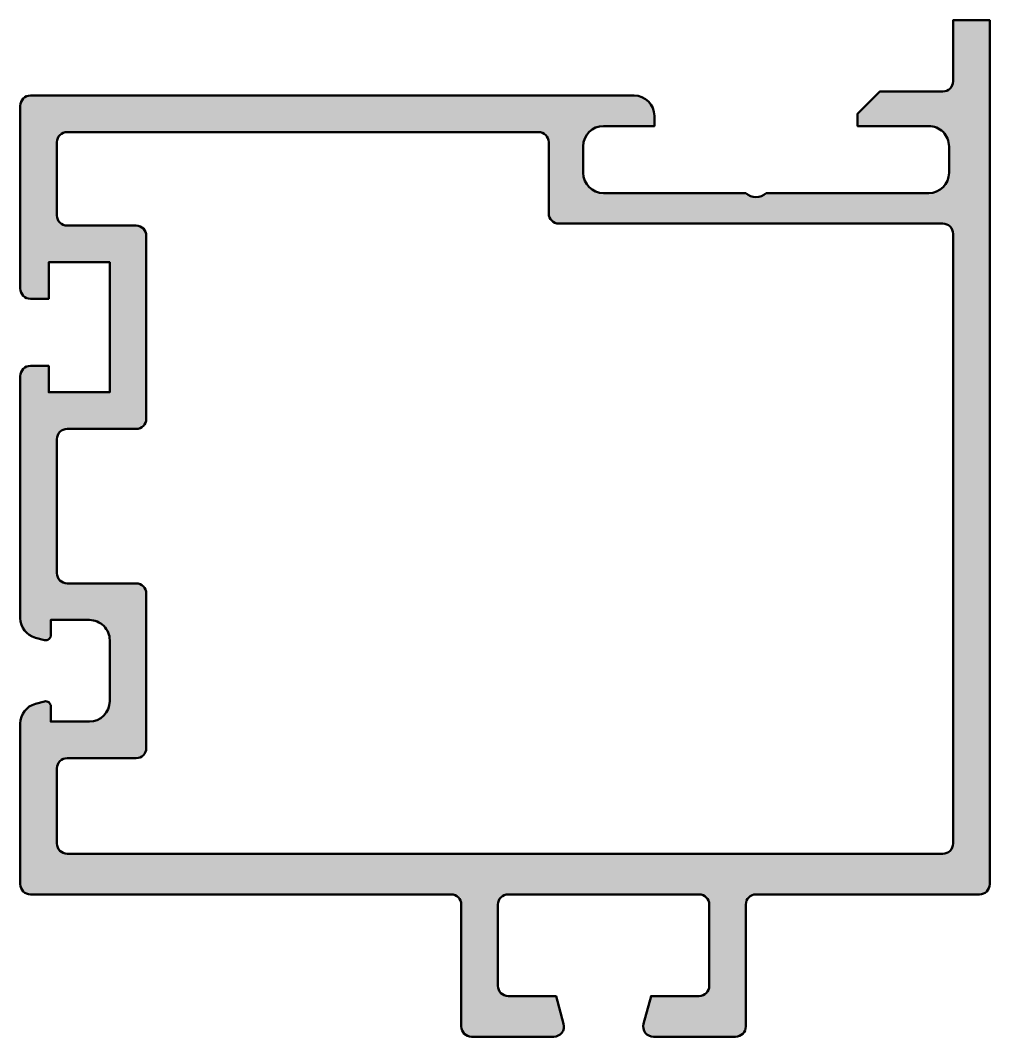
# Model space of a CAD drawing. Extents: x -45.9 to 1.8, y -46.5 to 3.5.
import ezdxf

# ---------------------------------------------------------------- set-up
doc = ezdxf.new("R2010")
doc.units = 0
doc.layers.add('0S-Alu contour', color=7, linetype='Continuous', lineweight=50)
doc.layers.add('0S-Alu hatch', color=252, linetype='Continuous', lineweight=25)

# ---------------------------------------------------------------- blocks, each defined once
blk = doc.blocks.new('501666__767EB4E4_38D0_49F7_8F86_FCE1706EC262_')
at = {"layer": '0S-Alu hatch'}
h = blk.add_hatch(color=256, dxfattribs=at)
edge = h.paths.add_edge_path()
edge.add_arc((-45.40000000000002, -0.6999999999999839), 0.4999999999999952, 89.9999999999992, 180)
edge.add_line((-45.90000000000002, -0.6999999999999887), (-45.89999999999999, -9.699999999999996))
edge.add_arc((-45.4, -9.699999999999989), 0.4999999999999929, 180, 270.0000000000008)
edge.add_line((-45.4, -10.19999999999998), (-44.5, -10.19999999999999))
edge.add_line((-44.5, -10.19999999999999), (-44.5, -8.399999999999991))
edge.add_line((-44.5, -8.399999999999991), (-41.49999999999999, -8.399999999999991))
edge.add_line((-41.49999999999999, -8.399999999999991), (-41.49999999999999, -14.79999999999999))
edge.add_line((-41.49999999999999, -14.79999999999999), (-44.5, -14.79999999999999))
edge.add_line((-44.5, -14.79999999999999), (-44.5, -13.49999999999999))
edge.add_line((-44.5, -13.49999999999999), (-45.4, -13.49999999999999))
edge.add_arc((-45.4, -13.99999999999999), 0.4999999999999965, 89.9999999999992, 180)
edge.add_line((-45.89999999999999, -13.99999999999999), (-45.89999999999999, -25.90655556658466))
edge.add_arc((-44.90000000000001, -25.90655556658467), 0.9999999999999857, 180, 255.0000000000002)
edge.add_line((-45.15881904510252, -26.87248139287373), (-44.71470476127563, -26.99148145657227))
edge.add_arc((-44.65, -26.75000000000001), 0.249999999999992, 255, 360)
edge.add_line((-44.40000000000001, -26.75000000000001), (-44.4, -26.00000000000001))
edge.add_line((-44.4, -26.00000000000001), (-42.49999999999999, -26.00000000000001))
edge.add_ellipse((-42.49999999999999, -27.00000000000001), major_axis=(-1.000000000000003, 0), ratio=1, start_angle=180, end_angle=270.0000000000004, ccw=False)
edge.add_line((-41.49999999999998, -27.00000000000001), (-41.49999999999999, -30))
edge.add_ellipse((-42.49999999999999, -30), major_axis=(-1, 0), ratio=1, start_angle=90.0000000000004, end_angle=180, ccw=False)
edge.add_line((-42.49999999999999, -31), (-44.4, -31))
edge.add_line((-44.4, -31), (-44.40000000000001, -30.25000000000001))
edge.add_arc((-44.64999999999999, -30.24999999999999), 0.2499999999999858, 0, 105.000000000002)
edge.add_line((-44.71470476127563, -30.00851854342775), (-45.15881904510252, -30.12751860712628))
edge.add_arc((-44.90000000000001, -31.09344443341535), 0.9999999999999941, 105, 180)
edge.add_line((-45.89999999999999, -31.09344443341536), (-45.89999999999999, -39))
edge.add_arc((-45.4, -39), 0.4999999999999929, 180, 270.0000000000008)
edge.add_line((-45.4, -39.49999999999999), (-24.70000000000001, -39.5))
edge.add_ellipse((-24.70000000000001, -40), major_axis=(-0.5, 0), ratio=1, start_angle=180, end_angle=269.9999999999996, ccw=False)
edge.add_line((-24.20000000000001, -40), (-24.2, -46))
edge.add_arc((-23.70000000000001, -46), 0.4999999999999894, 180, 270.0000000000008)
edge.add_line((-23.7, -46.5), (-19.6516126864206, -46.5))
edge.add_arc((-19.6516126864206, -46), 0.5, 270.0000000000004, 374.9999999999996)
edge.add_line((-19.16864977327607, -45.87059047744873), (-19.53589838486225, -44.5))
edge.add_line((-19.53589838486225, -44.5), (-21.9, -44.5))
edge.add_ellipse((-21.9, -44), major_axis=(-0.5, 0), ratio=1, start_angle=0, end_angle=90, ccw=False)
edge.add_line((-22.4, -44), (-22.4, -40))
edge.add_ellipse((-21.9, -40), major_axis=(-0.4999999999999965, 0), ratio=1, start_angle=270, end_angle=360, ccw=False)
edge.add_line((-21.9, -39.5), (-12.5, -39.5))
edge.add_ellipse((-12.5, -40), major_axis=(-0.5, 0), ratio=1, start_angle=180, end_angle=270, ccw=False)
edge.add_line((-12, -40), (-12, -44))
edge.add_ellipse((-12.5, -44), major_axis=(-0.5, 0), ratio=1, start_angle=90, end_angle=180, ccw=False)
edge.add_line((-12.5, -44.5), (-14.86410161513775, -44.5))
edge.add_line((-14.86410161513775, -44.5), (-15.23135022672393, -45.87059047744873))
edge.add_arc((-14.7483873135794, -45.99999999999999), 0.5000000000000031, 165.0000000000005, 269.9999999999998)
edge.add_line((-14.7483873135794, -46.5), (-10.7, -46.5))
edge.add_arc((-10.7, -46), 0.4999999999999929, 269.9999999999996, 360)
edge.add_line((-10.2, -46), (-10.2, -40))
edge.add_ellipse((-9.700000000000001, -40), major_axis=(-0.5, 0), ratio=1, start_angle=270, end_angle=360, ccw=False)
edge.add_line((-9.700000000000001, -39.5), (1.299999999999998, -39.5))
edge.add_arc((1.300000000000004, -39.00000000000001), 0.4999999999999929, 269.9999999999994, 360)
edge.add_line((1.799999999999999, -39), (1.800000000000006, 3.5))
edge.add_line((1.800000000000006, 3.5), (7.5e-15, 3.500000000000007))
edge.add_line((7.5e-15, 3.500000000000007), (7.5e-15, 0.5))
edge.add_ellipse((-0.4999999999999928, 0.5), major_axis=(-0.5000000000000002, 0), ratio=1, start_angle=90, end_angle=180, ccw=False)
edge.add_line((-0.4999999999999928, -2e-16), (-3.599999999999987, 0))
edge.add_line((-3.599999999999987, 0), (-4.699999999999987, -1.100000000000001))
edge.add_line((-4.699999999999987, -1.100000000000001), (-4.699999999999987, -1.699999999999995))
edge.add_line((-4.699999999999987, -1.699999999999995), (-1.199999999999994, -1.699999999999995))
edge.add_ellipse((-1.199999999999992, -2.699999999999988), major_axis=(-0.9999999999999928, 0), ratio=1, start_angle=180, end_angle=270.0000000000001, ccw=False)
edge.add_line((-0.2, -2.699999999999988), (-0.1999999999999948, -4))
edge.add_ellipse((-1.199999999999994, -4), major_axis=(-0.9999999999999998, 0), ratio=1, start_angle=90, end_angle=180, ccw=False)
edge.add_line((-1.199999999999994, -5), (-9.199999999999989, -5))
edge.add_ellipse((-9.699999999999989, -4.474999999999994), major_axis=(-0.7250000000000041, 0), ratio=1, start_angle=46.3971810272966, end_angle=133.6028189727033, ccw=False)
edge.add_line((-10.19999999999999, -5), (-17.19999999999999, -5))
edge.add_ellipse((-17.19999999999999, -4), major_axis=(-1, 0), ratio=1, start_angle=0, end_angle=89.99999999999977, ccw=False)
edge.add_line((-18.19999999999999, -4), (-18.19999999999999, -2.699999999999988))
edge.add_ellipse((-17.19999999999999, -2.699999999999988), major_axis=(-0.9999999999999964, 0), ratio=1, start_angle=270, end_angle=360, ccw=False)
edge.add_line((-17.19999999999999, -1.699999999999992), (-14.69999999999999, -1.699999999999995))
edge.add_line((-14.69999999999999, -1.699999999999995), (-14.69999999999999, -1.199999999999988))
edge.add_arc((-15.69999999999999, -1.199999999999994), 1.000000000000005, 0, 89.99999999999991)
edge.add_line((-15.69999999999999, -0.1999999999999886), (-45.40000000000001, -0.1999999999999886))
edge = h.paths.add_edge_path()
edge.add_arc((-40.19999999999999, -7.099999999999987), 0.5, 0, 90)
edge.add_line((-40.19999999999999, -6.599999999999987), (-43.60000000000001, -6.599999999999987))
edge.add_ellipse((-43.60000000000001, -6.099999999999994), major_axis=(-0.4999999999999929, 0), ratio=1, start_angle=0, end_angle=90, ccw=False)
edge.add_line((-44.1, -6.099999999999994), (-44.10000000000001, -2.499999999999985))
edge.add_ellipse((-43.60000000000001, -2.499999999999985), major_axis=(-0.5, 0), ratio=1, start_angle=270, end_angle=360, ccw=False)
edge.add_line((-43.60000000000001, -1.999999999999985), (-20.39999999999999, -1.999999999999985))
edge.add_ellipse((-20.4, -2.499999999999985), major_axis=(-0.5, 0), ratio=1, start_angle=180, end_angle=269.9999999999996, ccw=False)
edge.add_line((-19.89999999999999, -2.499999999999985), (-19.89999999999999, -6))
edge.add_arc((-19.39999999999999, -6), 0.5, 180, 270)
edge.add_line((-19.39999999999999, -6.5), (-0.4999999999999965, -6.5))
edge.add_ellipse((-0.4999999999999963, -7), major_axis=(-0.5, 0), ratio=1, start_angle=180, end_angle=270, ccw=False)
edge.add_line((3.8e-15, -7), (2.9e-15, -37.00000000000001))
edge.add_ellipse((-0.4999999999999945, -37.00000000000001), major_axis=(-0.4999999999999974, 0), ratio=1, start_angle=90, end_angle=180, ccw=False)
edge.add_line((-0.4999999999999951, -37.50000000000001), (-43.6, -37.5))
edge.add_ellipse((-43.6, -37), major_axis=(-0.5, 0), ratio=1, start_angle=0, end_angle=90, ccw=False)
edge.add_line((-44.1, -37), (-44.1, -33.3))
edge.add_ellipse((-43.6, -33.3), major_axis=(-0.5, 0), ratio=1, start_angle=270, end_angle=360, ccw=False)
edge.add_line((-43.6, -32.8), (-40.19999999999999, -32.8))
edge.add_arc((-40.19999999999999, -32.3), 0.5, 270, 360)
edge.add_line((-39.7, -32.3), (-39.7, -24.70000000000001))
edge.add_arc((-40.19999999999999, -24.70000000000001), 0.5, 0, 90)
edge.add_line((-40.19999999999999, -24.20000000000001), (-43.6, -24.20000000000001))
edge.add_ellipse((-43.6, -23.70000000000001), major_axis=(-0.5, 0), ratio=1, start_angle=0, end_angle=90, ccw=False)
edge.add_line((-44.1, -23.70000000000001), (-44.1, -17.09999999999999))
edge.add_ellipse((-43.6, -17.09999999999999), major_axis=(-0.5, 0), ratio=1, start_angle=270.0000000000008, end_angle=360, ccw=False)
edge.add_line((-43.60000000000001, -16.59999999999999), (-40.19999999999999, -16.6))
edge.add_arc((-40.19999999999999, -16.1), 0.4999999999999929, 270, 360)
edge.add_line((-39.7, -16.1), (-39.7, -7.099999999999987))
at = {"layer": '0S-Alu contour', "color": 7}
for points in [[(1.799999999999999, -39), (1.800000000000006, 3.5), (7.5e-15, 3.500000000000007), (7.5e-15, 0.5)], [(-0.4999999999999928, -2e-16), (-3.599999999999987, 0), (-4.699999999999987, -1.100000000000001), (-4.699999999999987, -1.699999999999995), (-1.199999999999994, -1.699999999999995)], [(-15.69999999999999, -0.1999999999999886), (-45.40000000000001, -0.1999999999999886)], [(-45.90000000000002, -0.6999999999999887), (-45.89999999999999, -9.699999999999996)], [(-17.19999999999999, -1.699999999999992), (-14.69999999999999, -1.699999999999995), (-14.69999999999999, -1.199999999999988)], [(-43.60000000000001, -1.999999999999985), (-20.39999999999999, -1.999999999999985)], [(-44.1, -6.099999999999994), (-44.10000000000001, -2.499999999999985)], [(-19.89999999999999, -2.499999999999985), (-19.89999999999999, -6)], [(-18.19999999999999, -4), (-18.19999999999999, -2.699999999999988)], [(-0.2, -2.699999999999988), (-0.1999999999999948, -4)], [(-10.19999999999999, -5), (-17.19999999999999, -5)], [(-1.199999999999994, -5), (-9.199999999999989, -5)], [(-19.39999999999999, -6.5), (-0.4999999999999965, -6.5)], [(-40.19999999999999, -6.599999999999987), (-43.60000000000001, -6.599999999999987)], [(3.8e-15, -7), (2.9e-15, -37.00000000000001)], [(-39.7, -16.1), (-39.7, -7.099999999999987)], [(-45.4, -10.19999999999998), (-44.5, -10.19999999999999), (-44.5, -8.399999999999991), (-41.49999999999999, -8.399999999999991), (-41.49999999999999, -14.79999999999999), (-44.5, -14.79999999999999), (-44.5, -13.49999999999999), (-45.4, -13.49999999999999)], [(-45.89999999999999, -13.99999999999999), (-45.89999999999999, -25.90655556658466)], [(-43.60000000000001, -16.59999999999999), (-40.19999999999999, -16.6)], [(-44.1, -23.70000000000001), (-44.1, -17.09999999999999)], [(-40.19999999999999, -24.20000000000001), (-43.6, -24.20000000000001)], [(-39.7, -32.3), (-39.7, -24.70000000000001)], [(-44.40000000000001, -26.75000000000001), (-44.4, -26.00000000000001), (-42.49999999999999, -26.00000000000001)], [(-45.15881904510252, -26.87248139287373), (-44.71470476127563, -26.99148145657227)], [(-41.49999999999998, -27.00000000000001), (-41.49999999999999, -30)], [(-44.71470476127563, -30.00851854342775), (-45.15881904510252, -30.12751860712628)], [(-42.49999999999999, -31), (-44.4, -31), (-44.40000000000001, -30.25000000000001)], [(-45.89999999999999, -31.09344443341536), (-45.89999999999999, -39)], [(-43.6, -32.8), (-40.19999999999999, -32.8)], [(-44.1, -37), (-44.1, -33.3)], [(-0.4999999999999951, -37.50000000000001), (-43.6, -37.5)], [(-45.4, -39.49999999999999), (-24.70000000000001, -39.5)], [(-21.9, -39.5), (-12.5, -39.5)], [(-9.700000000000001, -39.5), (1.299999999999998, -39.5)], [(-24.20000000000001, -40), (-24.2, -46)], [(-22.4, -44), (-22.4, -40)], [(-12, -40), (-12, -44)], [(-10.2, -46), (-10.2, -40)], [(-19.16864977327607, -45.87059047744873), (-19.53589838486225, -44.5), (-21.9, -44.5)], [(-12.5, -44.5), (-14.86410161513775, -44.5), (-15.23135022672393, -45.87059047744873)], [(-23.7, -46.5), (-19.6516126864206, -46.5)], [(-14.7483873135794, -46.5), (-10.7, -46.5)]]:
    blk.add_lwpolyline(points, dxfattribs=at)
at = {"layer": '0S-Alu contour', "color": 7, "extrusion": (0, 0, -1)}
for centre, radius, start, end in [((0.4999999999999928, 0.5), 0.5000000000000002, 180, 270), ((43.60000000000001, -2.499999999999985), 0.5, 0, 90), ((20.4, -2.499999999999985), 0.5, 90.0000000000004, 180), ((17.19999999999999, -2.699999999999988), 0.9999999999999964, 0, 90), ((1.199999999999992, -2.699999999999988), 0.9999999999999928, 89.99999999999989, 180), ((17.19999999999999, -4), 1, 270.0000000000002, 0), ((1.199999999999994, -4), 0.9999999999999998, 180, 270), ((9.699999999999989, -4.474999999999994), 0.7250000000000041, 226.3971810272967, 313.6028189727034), ((43.60000000000001, -6.099999999999994), 0.4999999999999929, 270, 0), ((0.4999999999999963, -7), 0.5, 89.99999999999999, 180), ((43.6, -17.09999999999999), 0.5, 0, 89.9999999999992), ((43.6, -23.70000000000001), 0.5, 270, 0), ((42.49999999999999, -27.00000000000001), 1.000000000000003, 89.99999999999959, 180), ((42.49999999999999, -30), 1, 180, 269.9999999999996), ((43.6, -33.3), 0.5, 0, 90), ((43.6, -37), 0.5, 270, 0), ((0.4999999999999945, -37.00000000000001), 0.4999999999999974, 180, 270.0000000000001), ((24.70000000000001, -40), 0.5, 90.0000000000004, 180), ((21.9, -40), 0.4999999999999965, 0, 90), ((12.5, -40), 0.5, 90, 180), ((9.700000000000001, -40), 0.5, 0, 90), ((21.9, -44), 0.5, 270, 0), ((12.5, -44), 0.5, 180, 270)]:
    blk.add_arc(centre, radius, start, end, dxfattribs=at)
at = {"layer": '0S-Alu contour', "color": 7}
for centre, radius, start, end in [((-45.40000000000002, -0.6999999999999839), 0.4999999999999952, 89.9999999999992, 180), ((-15.69999999999999, -1.199999999999994), 1.000000000000005, 0, 89.99999999999991), ((-19.39999999999999, -6), 0.5, 180, 270), ((-40.19999999999999, -7.099999999999987), 0.5, 0, 90), ((-45.4, -9.699999999999989), 0.4999999999999929, 180, 270.0000000000008), ((-45.4, -13.99999999999999), 0.4999999999999965, 89.9999999999992, 180), ((-40.19999999999999, -16.1), 0.4999999999999929, 270, 0), ((-40.19999999999999, -24.70000000000001), 0.5, 0, 90), ((-44.90000000000001, -25.90655556658467), 0.9999999999999857, 180, 255.0000000000002), ((-44.65, -26.75000000000001), 0.249999999999992, 255, 0), ((-44.64999999999999, -30.24999999999999), 0.2499999999999858, 0, 105.000000000002), ((-44.90000000000001, -31.09344443341535), 0.9999999999999941, 105, 180), ((-40.19999999999999, -32.3), 0.5, 270, 0), ((-45.4, -39), 0.4999999999999929, 180, 270.0000000000008), ((1.300000000000004, -39.00000000000001), 0.4999999999999929, 269.9999999999994, 0), ((-23.70000000000001, -46), 0.4999999999999894, 180, 270.0000000000008), ((-19.6516126864206, -46), 0.5, 270.0000000000004, 14.99999999999957), ((-14.7483873135794, -45.99999999999999), 0.5000000000000031, 165.0000000000005, 269.9999999999998), ((-10.7, -46), 0.4999999999999929, 269.9999999999996, 0)]:
    blk.add_arc(centre, radius, start, end, dxfattribs=at)
blk = doc.blocks.new('501666__57D01E45_4A9B_4961_A501_8DFFF464E30D_')
at = {"layer": '0S-Alu contour', "color": 7}
blk.add_blockref('501666__767EB4E4_38D0_49F7_8F86_FCE1706EC262_', (0, 0), dxfattribs=at)

msp = doc.modelspace()

# ---------------------------------------------------------------- block references
at = {"layer": '0S-Alu contour', "color": 7}
msp.add_blockref('501666__57D01E45_4A9B_4961_A501_8DFFF464E30D_', (0, 0), dxfattribs=at)

doc.saveas('drawing.dxf')
